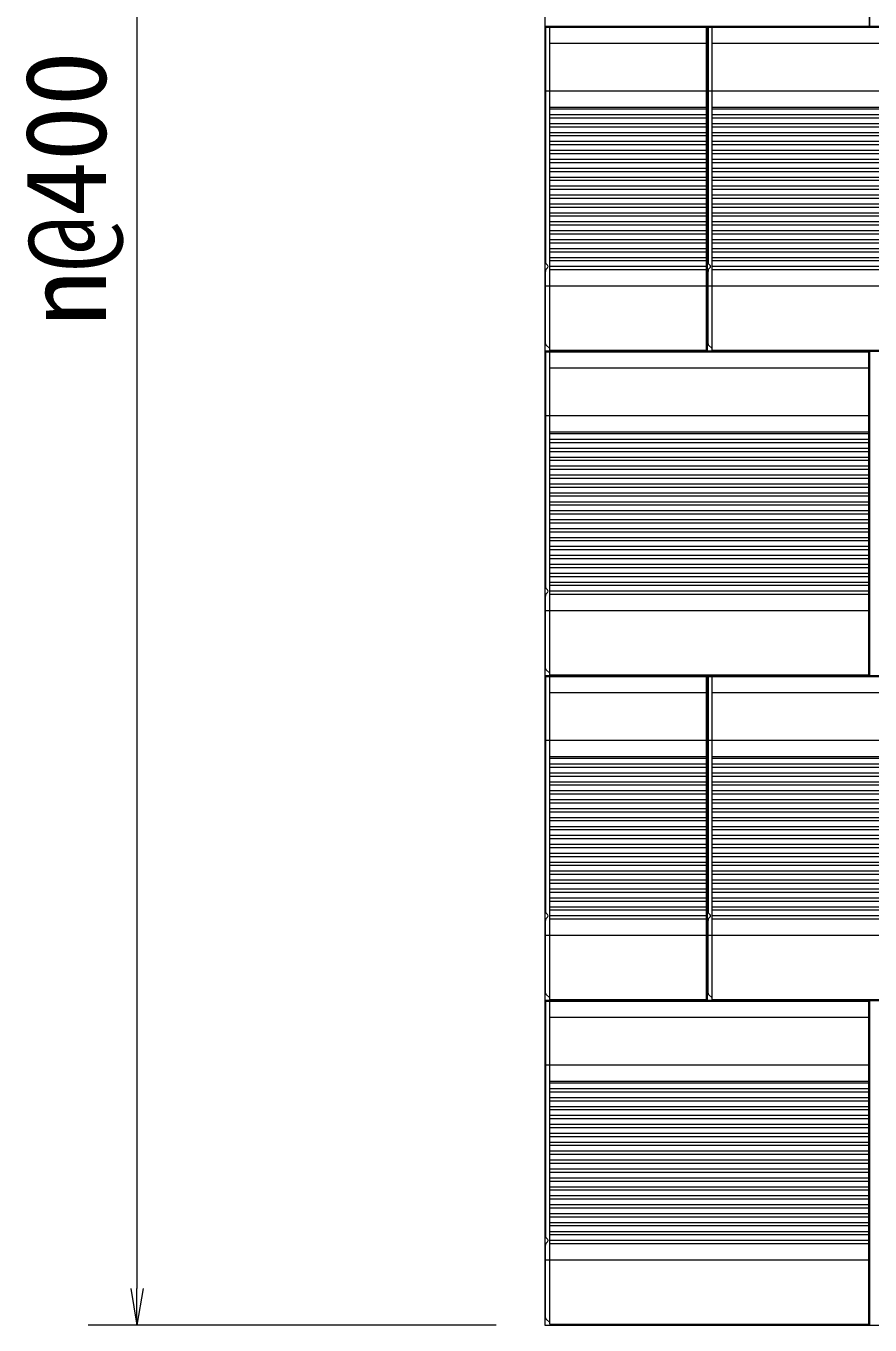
# Model space of a CAD drawing. Units: millimetres, scale not verified. Extents: x 122 to 42172, y -467 to 29233.
# Drawn here: x 27281 to 29360, y 16900 to 20101 of the extents above; entities that cross this region are included whole.
import ezdxf
from ezdxf.enums import TextEntityAlignment as Align

# ---------------------------------------------------------------- set-up
doc = ezdxf.new("R2010")
doc.units = ezdxf.units.MM
doc.header["$LTSCALE"] = 50
for name, color, linetype, lineweight in [('D-STR', 1, 'Continuous', 13), ('D-STR-DIM', 7, 'Continuous', 13), ('D-STR-STR（BLOCK）', 1, 'Continuous', 13)]:
    doc.layers.add(name, color=color, linetype=linetype, lineweight=lineweight)
doc.styles.add('ＭＳ ゴシック', font='')
doc.styles.get('ＭＳ ゴシック').set_extended_font_data('MS Gothic')

msp = doc.modelspace()

# ---------------------------------------------------------------- linework, layer by layer
at = {"layer": 'D-STR'}
for p, q in [((28559.21, 22500.08), (28559.21, 16900.08)), ((28559.21, 16900.08), (33759.21, 16900.08))]:
    msp.add_line(p, q, dxfattribs=at)
at = {"layer": 'D-STR-DIM'}
for p, q in [((27554.52, 22410.08), (27554.52, 16990.08)), ((27539.52, 16990.08), (27554.52, 16900.08)), ((27569.52, 16990.08), (27554.52, 16900.08)), ((27554.52, 16900.08), (27554.52, 16990.08)), ((28439.21, 16900.08), (27434.52, 16900.08))]:
    msp.add_line(p, q, dxfattribs=at)
at = {"layer": 'D-STR-STR（BLOCK）'}
for p, q in [((28561.21, 20098.08), (28957.21, 20098.08)), ((28561.21, 20098.08), (28561.21, 19518.08)), ((28571.21, 19302.08), (28571.21, 20098.08)), ((28957.21, 19302.08), (28957.21, 20098.08)), ((28961.21, 20098.08), (29757.21, 20098.08)), ((28961.21, 20098.08), (28961.21, 19518.08)), ((28971.21, 19302.08), (28971.21, 20098.08)), ((28957.21, 20058.08), (28571.21, 20058.08)), ((29757.21, 20058.08), (28971.21, 20058.08)), ((28957.21, 19940.08), (28561.21, 19940.08)), ((29757.21, 19940.08), (28961.21, 19940.08)), ((28957.21, 19900.08), (28571.21, 19900.08)), ((28957.21, 19896.08), (28571.21, 19896.08)), ((28957.21, 19882.08), (28571.21, 19882.08)), ((29757.21, 19900.08), (28971.21, 19900.08)), ((29757.21, 19896.08), (28971.21, 19896.08)), ((29757.21, 19882.08), (28971.21, 19882.08)), ((28957.21, 19874.08), (28571.21, 19874.08)), ((28957.21, 19860.08), (28571.21, 19860.08)), ((28957.21, 19852.08), (28571.21, 19852.08)), ((29757.21, 19874.08), (28971.21, 19874.08)), ((29757.21, 19860.08), (28971.21, 19860.08)), ((29757.21, 19852.08), (28971.21, 19852.08)), ((28957.21, 19838.08), (28571.21, 19838.08)), ((28957.21, 19830.08), (28571.21, 19830.08)), ((28957.21, 19816.08), (28571.21, 19816.08)), ((29757.21, 19838.08), (28971.21, 19838.08)), ((29757.21, 19830.08), (28971.21, 19830.08)), ((29757.21, 19816.08), (28971.21, 19816.08)), ((28957.21, 19808.08), (28571.21, 19808.08)), ((28957.21, 19794.08), (28571.21, 19794.08)), ((28957.21, 19786.08), (28571.21, 19786.08)), ((29757.21, 19808.08), (28971.21, 19808.08)), ((29757.21, 19794.08), (28971.21, 19794.08)), ((29757.21, 19786.08), (28971.21, 19786.08)), ((28957.21, 19772.08), (28571.21, 19772.08)), ((28957.21, 19764.08), (28571.21, 19764.08)), ((29757.21, 19772.08), (28971.21, 19772.08)), ((29757.21, 19764.08), (28971.21, 19764.08)), ((28957.21, 19750.08), (28571.21, 19750.08)), ((28957.21, 19742.08), (28571.21, 19742.08)), ((28957.21, 19728.08), (28571.21, 19728.08)), ((28957.21, 19720.08), (28571.21, 19720.08)), ((29757.21, 19750.08), (28971.21, 19750.08)), ((29757.21, 19742.08), (28971.21, 19742.08)), ((29757.21, 19728.08), (28971.21, 19728.08)), ((29757.21, 19720.08), (28971.21, 19720.08)), ((28957.21, 19706.08), (28571.21, 19706.08)), ((28957.21, 19698.08), (28571.21, 19698.08)), ((29757.21, 19706.08), (28971.21, 19706.08)), ((29757.21, 19698.08), (28971.21, 19698.08)), ((28957.21, 19684.08), (28571.21, 19684.08)), ((28957.21, 19676.08), (28571.21, 19676.08)), ((28957.21, 19662.08), (28571.21, 19662.08)), ((29757.21, 19684.08), (28971.21, 19684.08)), ((29757.21, 19676.08), (28971.21, 19676.08)), ((29757.21, 19662.08), (28971.21, 19662.08)), ((28957.21, 19654.08), (28571.21, 19654.08)), ((28957.21, 19640.08), (28571.21, 19640.08)), ((28957.21, 19632.08), (28571.21, 19632.08)), ((29757.21, 19654.08), (28971.21, 19654.08)), ((29757.21, 19640.08), (28971.21, 19640.08)), ((29757.21, 19632.08), (28971.21, 19632.08)), ((28957.21, 19618.08), (28571.21, 19618.08)), ((28957.21, 19610.08), (28571.21, 19610.08)), ((28957.21, 19596.08), (28571.21, 19596.08)), ((29757.21, 19618.08), (28971.21, 19618.08)), ((29757.21, 19610.08), (28971.21, 19610.08)), ((29757.21, 19596.08), (28971.21, 19596.08)), ((28957.21, 19588.08), (28571.21, 19588.08)), ((28957.21, 19574.08), (28571.21, 19574.08)), ((28957.21, 19566.08), (28571.21, 19566.08)), ((29757.21, 19588.08), (28971.21, 19588.08)), ((29757.21, 19574.08), (28971.21, 19574.08)), ((29757.21, 19566.08), (28971.21, 19566.08)), ((28957.21, 19552.08), (28571.21, 19552.08)), ((28957.21, 19544.08), (28571.21, 19544.08)), ((28957.21, 19530.08), (28571.21, 19530.08)), ((29757.21, 19552.08), (28971.21, 19552.08)), ((29757.21, 19544.08), (28971.21, 19544.08)), ((29757.21, 19530.08), (28971.21, 19530.08)), ((28561.21, 19520.39), (28561.21, 19518.08)), ((28561.21, 19317.74), (28561.21, 19498.77)), ((28561.21, 19498.77), (28561.21, 19496.46)), ((28566.04, 19511.6), (28562.38, 19515.25)), ((28562.38, 19501.6), (28566.04, 19505.25)), ((28567.21, 19508.08), (28567.21, 19508.77)), ((28957.21, 19522.08), (28571.21, 19522.08)), ((28957.21, 19508.08), (28571.21, 19508.08)), ((28957.21, 19500.08), (28571.21, 19500.08)), ((28961.21, 19520.39), (28961.21, 19518.08)), ((28961.21, 19317.74), (28961.21, 19498.77)), ((28961.21, 19498.77), (28961.21, 19496.46)), ((28966.04, 19511.6), (28962.38, 19515.25)), ((28962.38, 19501.6), (28966.04, 19505.25)), ((28967.21, 19508.08), (28967.21, 19508.77)), ((29757.21, 19522.08), (28971.21, 19522.08)), ((29757.21, 19508.08), (28971.21, 19508.08)), ((29757.21, 19500.08), (28971.21, 19500.08)), ((28957.21, 19460.08), (28561.21, 19460.08)), ((29757.21, 19460.08), (28961.21, 19460.08)), ((28562.38, 19314.91), (28571.21, 19306.08)), ((28571.21, 19302.08), (28571.21, 19306.08)), ((28571.21, 19302.08), (28957.21, 19302.08)), ((28962.38, 19314.91), (28971.21, 19306.08)), ((28971.21, 19302.08), (28971.21, 19306.08)), ((28971.21, 19302.08), (29757.21, 19302.08)), ((28561.21, 19298.08), (29357.21, 19298.08)), ((28561.21, 19298.08), (28561.21, 18718.08)), ((28571.21, 18502.08), (28571.21, 19298.08)), ((29357.21, 18502.08), (29357.21, 19298.08)), ((29357.21, 19258.08), (28571.21, 19258.08)), ((29357.21, 19140.08), (28561.21, 19140.08)), ((29357.21, 19100.08), (28571.21, 19100.08)), ((29357.21, 19096.08), (28571.21, 19096.08)), ((29357.21, 19082.08), (28571.21, 19082.08)), ((29357.21, 19074.08), (28571.21, 19074.08)), ((29357.21, 19060.08), (28571.21, 19060.08)), ((29357.21, 19052.08), (28571.21, 19052.08)), ((29357.21, 19038.08), (28571.21, 19038.08)), ((29357.21, 19030.08), (28571.21, 19030.08)), ((29357.21, 19016.08), (28571.21, 19016.08)), ((29357.21, 19008.08), (28571.21, 19008.08)), ((29357.21, 18994.08), (28571.21, 18994.08)), ((29357.21, 18986.08), (28571.21, 18986.08)), ((29357.21, 18972.08), (28571.21, 18972.08)), ((29357.21, 18964.08), (28571.21, 18964.08)), ((29357.21, 18950.08), (28571.21, 18950.08)), ((29357.21, 18942.08), (28571.21, 18942.08)), ((29357.21, 18928.08), (28571.21, 18928.08)), ((29357.21, 18920.08), (28571.21, 18920.08)), ((29357.21, 18906.08), (28571.21, 18906.08)), ((29357.21, 18898.08), (28571.21, 18898.08)), ((29357.21, 18884.08), (28571.21, 18884.08)), ((29357.21, 18876.08), (28571.21, 18876.08)), ((29357.21, 18862.08), (28571.21, 18862.08)), ((29357.21, 18854.08), (28571.21, 18854.08)), ((29357.21, 18840.08), (28571.21, 18840.08)), ((29357.21, 18832.08), (28571.21, 18832.08)), ((29357.21, 18818.08), (28571.21, 18818.08)), ((29357.21, 18810.08), (28571.21, 18810.08)), ((29357.21, 18796.08), (28571.21, 18796.08)), ((29357.21, 18788.08), (28571.21, 18788.08)), ((29357.21, 18774.08), (28571.21, 18774.08)), ((29357.21, 18766.08), (28571.21, 18766.08)), ((29357.21, 18752.08), (28571.21, 18752.08)), ((29357.21, 18744.08), (28571.21, 18744.08)), ((29357.21, 18730.08), (28571.21, 18730.08)), ((28561.21, 18720.39), (28561.21, 18718.08)), ((28561.21, 18517.74), (28561.21, 18698.77)), ((28561.21, 18698.77), (28561.21, 18696.46)), ((28566.04, 18711.6), (28562.38, 18715.25)), ((28562.38, 18701.6), (28566.04, 18705.25)), ((28567.21, 18708.08), (28567.21, 18708.77)), ((29357.21, 18722.08), (28571.21, 18722.08)), ((29357.21, 18708.08), (28571.21, 18708.08)), ((29357.21, 18700.08), (28571.21, 18700.08)), ((29357.21, 18660.08), (28561.21, 18660.08)), ((28562.38, 18514.91), (28571.21, 18506.08)), ((28571.21, 18502.08), (28571.21, 18506.08)), ((28571.21, 18502.08), (29357.21, 18502.08)), ((28561.21, 18498.08), (28957.21, 18498.08)), ((28561.21, 18498.08), (28561.21, 17918.08)), ((28571.21, 17702.08), (28571.21, 18498.08)), ((28957.21, 17702.08), (28957.21, 18498.08)), ((28961.21, 18498.08), (29757.21, 18498.08)), ((28961.21, 18498.08), (28961.21, 17918.08)), ((28971.21, 17702.08), (28971.21, 18498.08)), ((28957.21, 18458.08), (28571.21, 18458.08)), ((29757.21, 18458.08), (28971.21, 18458.08)), ((28957.21, 18340.08), (28561.21, 18340.08)), ((29757.21, 18340.08), (28961.21, 18340.08)), ((28957.21, 18300.08), (28571.21, 18300.08)), ((28957.21, 18296.08), (28571.21, 18296.08)), ((28957.21, 18282.08), (28571.21, 18282.08)), ((29757.21, 18300.08), (28971.21, 18300.08)), ((29757.21, 18296.08), (28971.21, 18296.08)), ((29757.21, 18282.08), (28971.21, 18282.08)), ((28957.21, 18274.08), (28571.21, 18274.08)), ((28957.21, 18260.08), (28571.21, 18260.08)), ((28957.21, 18252.08), (28571.21, 18252.08)), ((29757.21, 18274.08), (28971.21, 18274.08)), ((29757.21, 18260.08), (28971.21, 18260.08)), ((29757.21, 18252.08), (28971.21, 18252.08)), ((28957.21, 18238.08), (28571.21, 18238.08)), ((28957.21, 18230.08), (28571.21, 18230.08)), ((28957.21, 18216.08), (28571.21, 18216.08)), ((29757.21, 18238.08), (28971.21, 18238.08)), ((29757.21, 18230.08), (28971.21, 18230.08)), ((29757.21, 18216.08), (28971.21, 18216.08)), ((28957.21, 18208.08), (28571.21, 18208.08)), ((28957.21, 18194.08), (28571.21, 18194.08)), ((28957.21, 18186.08), (28571.21, 18186.08)), ((29757.21, 18208.08), (28971.21, 18208.08)), ((29757.21, 18194.08), (28971.21, 18194.08)), ((29757.21, 18186.08), (28971.21, 18186.08)), ((28957.21, 18172.08), (28571.21, 18172.08)), ((28957.21, 18164.08), (28571.21, 18164.08)), ((28957.21, 18150.08), (28571.21, 18150.08)), ((29757.21, 18172.08), (28971.21, 18172.08)), ((29757.21, 18164.08), (28971.21, 18164.08)), ((29757.21, 18150.08), (28971.21, 18150.08)), ((28957.21, 18142.08), (28571.21, 18142.08)), ((28957.21, 18128.08), (28571.21, 18128.08)), ((28957.21, 18120.08), (28571.21, 18120.08)), ((29757.21, 18142.08), (28971.21, 18142.08)), ((29757.21, 18128.08), (28971.21, 18128.08)), ((29757.21, 18120.08), (28971.21, 18120.08)), ((28957.21, 18106.08), (28571.21, 18106.08)), ((28957.21, 18098.08), (28571.21, 18098.08)), ((29757.21, 18106.08), (28971.21, 18106.08)), ((29757.21, 18098.08), (28971.21, 18098.08)), ((28957.21, 18084.08), (28571.21, 18084.08)), ((28957.21, 18076.08), (28571.21, 18076.08)), ((28957.21, 18062.08), (28571.21, 18062.08)), ((28957.21, 18054.08), (28571.21, 18054.08)), ((29757.21, 18084.08), (28971.21, 18084.08)), ((29757.21, 18076.08), (28971.21, 18076.08)), ((29757.21, 18062.08), (28971.21, 18062.08)), ((29757.21, 18054.08), (28971.21, 18054.08)), ((28957.21, 18040.08), (28571.21, 18040.08)), ((28957.21, 18032.08), (28571.21, 18032.08)), ((29757.21, 18040.08), (28971.21, 18040.08)), ((29757.21, 18032.08), (28971.21, 18032.08)), ((28957.21, 18018.08), (28571.21, 18018.08)), ((28957.21, 18010.08), (28571.21, 18010.08)), ((28957.21, 17996.08), (28571.21, 17996.08)), ((29757.21, 18018.08), (28971.21, 18018.08)), ((29757.21, 18010.08), (28971.21, 18010.08)), ((29757.21, 17996.08), (28971.21, 17996.08)), ((28957.21, 17988.08), (28571.21, 17988.08)), ((28957.21, 17974.08), (28571.21, 17974.08)), ((28957.21, 17966.08), (28571.21, 17966.08)), ((29757.21, 17988.08), (28971.21, 17988.08)), ((29757.21, 17974.08), (28971.21, 17974.08)), ((29757.21, 17966.08), (28971.21, 17966.08)), ((28957.21, 17952.08), (28571.21, 17952.08)), ((28957.21, 17944.08), (28571.21, 17944.08)), ((28957.21, 17930.08), (28571.21, 17930.08)), ((29757.21, 17952.08), (28971.21, 17952.08)), ((29757.21, 17944.08), (28971.21, 17944.08)), ((29757.21, 17930.08), (28971.21, 17930.08)), ((28561.21, 17920.39), (28561.21, 17918.08)), ((28561.21, 17717.74), (28561.21, 17898.77)), ((28561.21, 17898.77), (28561.21, 17896.46)), ((28566.04, 17911.6), (28562.38, 17915.25)), ((28562.38, 17901.6), (28566.04, 17905.25)), ((28567.21, 17908.08), (28567.21, 17908.77)), ((28957.21, 17922.08), (28571.21, 17922.08)), ((28957.21, 17908.08), (28571.21, 17908.08)), ((28957.21, 17900.08), (28571.21, 17900.08)), ((28961.21, 17920.39), (28961.21, 17918.08)), ((28961.21, 17717.74), (28961.21, 17898.77)), ((28961.21, 17898.77), (28961.21, 17896.46)), ((28966.04, 17911.6), (28962.38, 17915.25)), ((28962.38, 17901.6), (28966.04, 17905.25)), ((28967.21, 17908.08), (28967.21, 17908.77)), ((29757.21, 17922.08), (28971.21, 17922.08)), ((29757.21, 17908.08), (28971.21, 17908.08)), ((29757.21, 17900.08), (28971.21, 17900.08)), ((28957.21, 17860.08), (28561.21, 17860.08)), ((29757.21, 17860.08), (28961.21, 17860.08)), ((28562.38, 17714.91), (28571.21, 17706.08)), ((28571.21, 17702.08), (28571.21, 17706.08)), ((28571.21, 17702.08), (28957.21, 17702.08)), ((28962.38, 17714.91), (28971.21, 17706.08)), ((28971.21, 17702.08), (28971.21, 17706.08)), ((28971.21, 17702.08), (29757.21, 17702.08)), ((28561.21, 17698.08), (29357.21, 17698.08)), ((28561.21, 17698.08), (28561.21, 17118.08)), ((28571.21, 16902.08), (28571.21, 17698.08)), ((29357.21, 16902.08), (29357.21, 17698.08)), ((29357.21, 17658.08), (28571.21, 17658.08)), ((29357.21, 17540.08), (28561.21, 17540.08)), ((29357.21, 17500.08), (28571.21, 17500.08)), ((29357.21, 17496.08), (28571.21, 17496.08)), ((29357.21, 17482.08), (28571.21, 17482.08)), ((29357.21, 17474.08), (28571.21, 17474.08)), ((29357.21, 17460.08), (28571.21, 17460.08)), ((29357.21, 17452.08), (28571.21, 17452.08)), ((29357.21, 17438.08), (28571.21, 17438.08)), ((29357.21, 17430.08), (28571.21, 17430.08)), ((29357.21, 17416.08), (28571.21, 17416.08)), ((29357.21, 17408.08), (28571.21, 17408.08)), ((29357.21, 17394.08), (28571.21, 17394.08)), ((29357.21, 17386.08), (28571.21, 17386.08)), ((29357.21, 17372.08), (28571.21, 17372.08)), ((29357.21, 17364.08), (28571.21, 17364.08)), ((29357.21, 17350.08), (28571.21, 17350.08)), ((29357.21, 17342.08), (28571.21, 17342.08)), ((29357.21, 17328.08), (28571.21, 17328.08)), ((29357.21, 17320.08), (28571.21, 17320.08)), ((29357.21, 17306.08), (28571.21, 17306.08)), ((29357.21, 17298.08), (28571.21, 17298.08)), ((29357.21, 17284.08), (28571.21, 17284.08)), ((29357.21, 17276.08), (28571.21, 17276.08)), ((29357.21, 17262.08), (28571.21, 17262.08)), ((29357.21, 17254.08), (28571.21, 17254.08)), ((29357.21, 17240.08), (28571.21, 17240.08)), ((29357.21, 17232.08), (28571.21, 17232.08)), ((29357.21, 17218.08), (28571.21, 17218.08)), ((29357.21, 17210.08), (28571.21, 17210.08)), ((29357.21, 17196.08), (28571.21, 17196.08)), ((29357.21, 17188.08), (28571.21, 17188.08)), ((29357.21, 17174.08), (28571.21, 17174.08)), ((29357.21, 17166.08), (28571.21, 17166.08)), ((29357.21, 17152.08), (28571.21, 17152.08)), ((29357.21, 17144.08), (28571.21, 17144.08)), ((29357.21, 17130.08), (28571.21, 17130.08)), ((28561.21, 17120.39), (28561.21, 17118.08)), ((28561.21, 16917.74), (28561.21, 17098.77)), ((28561.21, 17098.77), (28561.21, 17096.46)), ((28566.04, 17111.6), (28562.38, 17115.25)), ((28562.38, 17101.6), (28566.04, 17105.25)), ((28567.21, 17108.08), (28567.21, 17108.77)), ((29357.21, 17122.08), (28571.21, 17122.08)), ((29357.21, 17108.08), (28571.21, 17108.08)), ((29357.21, 17100.08), (28571.21, 17100.08)), ((29357.21, 17060.08), (28561.21, 17060.08)), ((28562.38, 16914.91), (28571.21, 16906.08)), ((28571.21, 16902.08), (28571.21, 16906.08)), ((28571.21, 16902.08), (29357.21, 16902.08))]:
    msp.add_line(p, q, dxfattribs=at)
for points in [[(28559.21, 20900.08), (28559.21, 20100.08), (29359.21, 20100.08), (29359.21, 20900.08)], [(29359.21, 20900.08), (29359.21, 20100.08), (30159.21, 20100.08), (30159.21, 20900.08)], [(28559.21, 20100.08), (28559.21, 19300.08), (28959.21, 19300.08), (28959.21, 20100.08)], [(28959.21, 20100.08), (28959.21, 19300.08), (29759.21, 19300.08), (29759.21, 20100.08)], [(28559.21, 19300.08), (28559.21, 18500.08), (29359.21, 18500.08), (29359.21, 19300.08)], [(29359.21, 19300.08), (29359.21, 18500.08), (30159.21, 18500.08), (30159.21, 19300.08)], [(28559.21, 18500.08), (28559.21, 17700.08), (28959.21, 17700.08), (28959.21, 18500.08)], [(28959.21, 18500.08), (28959.21, 17700.08), (29759.21, 17700.08), (29759.21, 18500.08)], [(28559.21, 17700.08), (28559.21, 16900.08), (29359.21, 16900.08), (29359.21, 17700.08)], [(29359.21, 17700.08), (29359.21, 16900.08), (30159.21, 16900.08), (30159.21, 17700.08)]]:
    msp.add_lwpolyline(points, close=True, dxfattribs=at)
for centre, start, end in [((28565.21, 19518.08), 180, 225), ((28565.21, 19498.77), 135, 180), ((28563.21, 19508.77), 0, 45), ((28563.21, 19508.08), 315, 0), ((28965.21, 19518.08), 180, 225), ((28965.21, 19498.77), 135, 180), ((28963.21, 19508.77), 0, 45), ((28963.21, 19508.08), 315, 0), ((28565.21, 19317.74), 180, 225), ((28965.21, 19317.74), 180, 225), ((28565.21, 18718.08), 180, 225), ((28565.21, 18698.77), 135, 180), ((28563.21, 18708.77), 0, 45), ((28563.21, 18708.08), 315, 0), ((28565.21, 18517.74), 180, 225), ((28565.21, 17918.08), 180, 225), ((28565.21, 17898.77), 135, 180), ((28563.21, 17908.77), 0, 45), ((28563.21, 17908.08), 315, 0), ((28965.21, 17918.08), 180, 225), ((28965.21, 17898.77), 135, 180), ((28963.21, 17908.77), 0, 45), ((28963.21, 17908.08), 315, 0), ((28565.21, 17717.74), 180, 225), ((28965.21, 17717.74), 180, 225), ((28565.21, 17118.08), 180, 225), ((28565.21, 17098.77), 135, 180), ((28563.21, 17108.77), 0, 45), ((28563.21, 17108.08), 315, 0), ((28565.21, 16917.74), 180, 225)]:
    msp.add_arc(centre, 4, start, end, dxfattribs=at)

# ---------------------------------------------------------------- texts
at = {"layer": 'D-STR-DIM', "style": 'ＭＳ ゴシック'}
msp.add_text('n@400', height=199.4, rotation=90, dxfattribs=at).set_placement((27378.33, 19700.08), align=Align.MIDDLE_CENTER)

doc.saveas('drawing.dxf')
